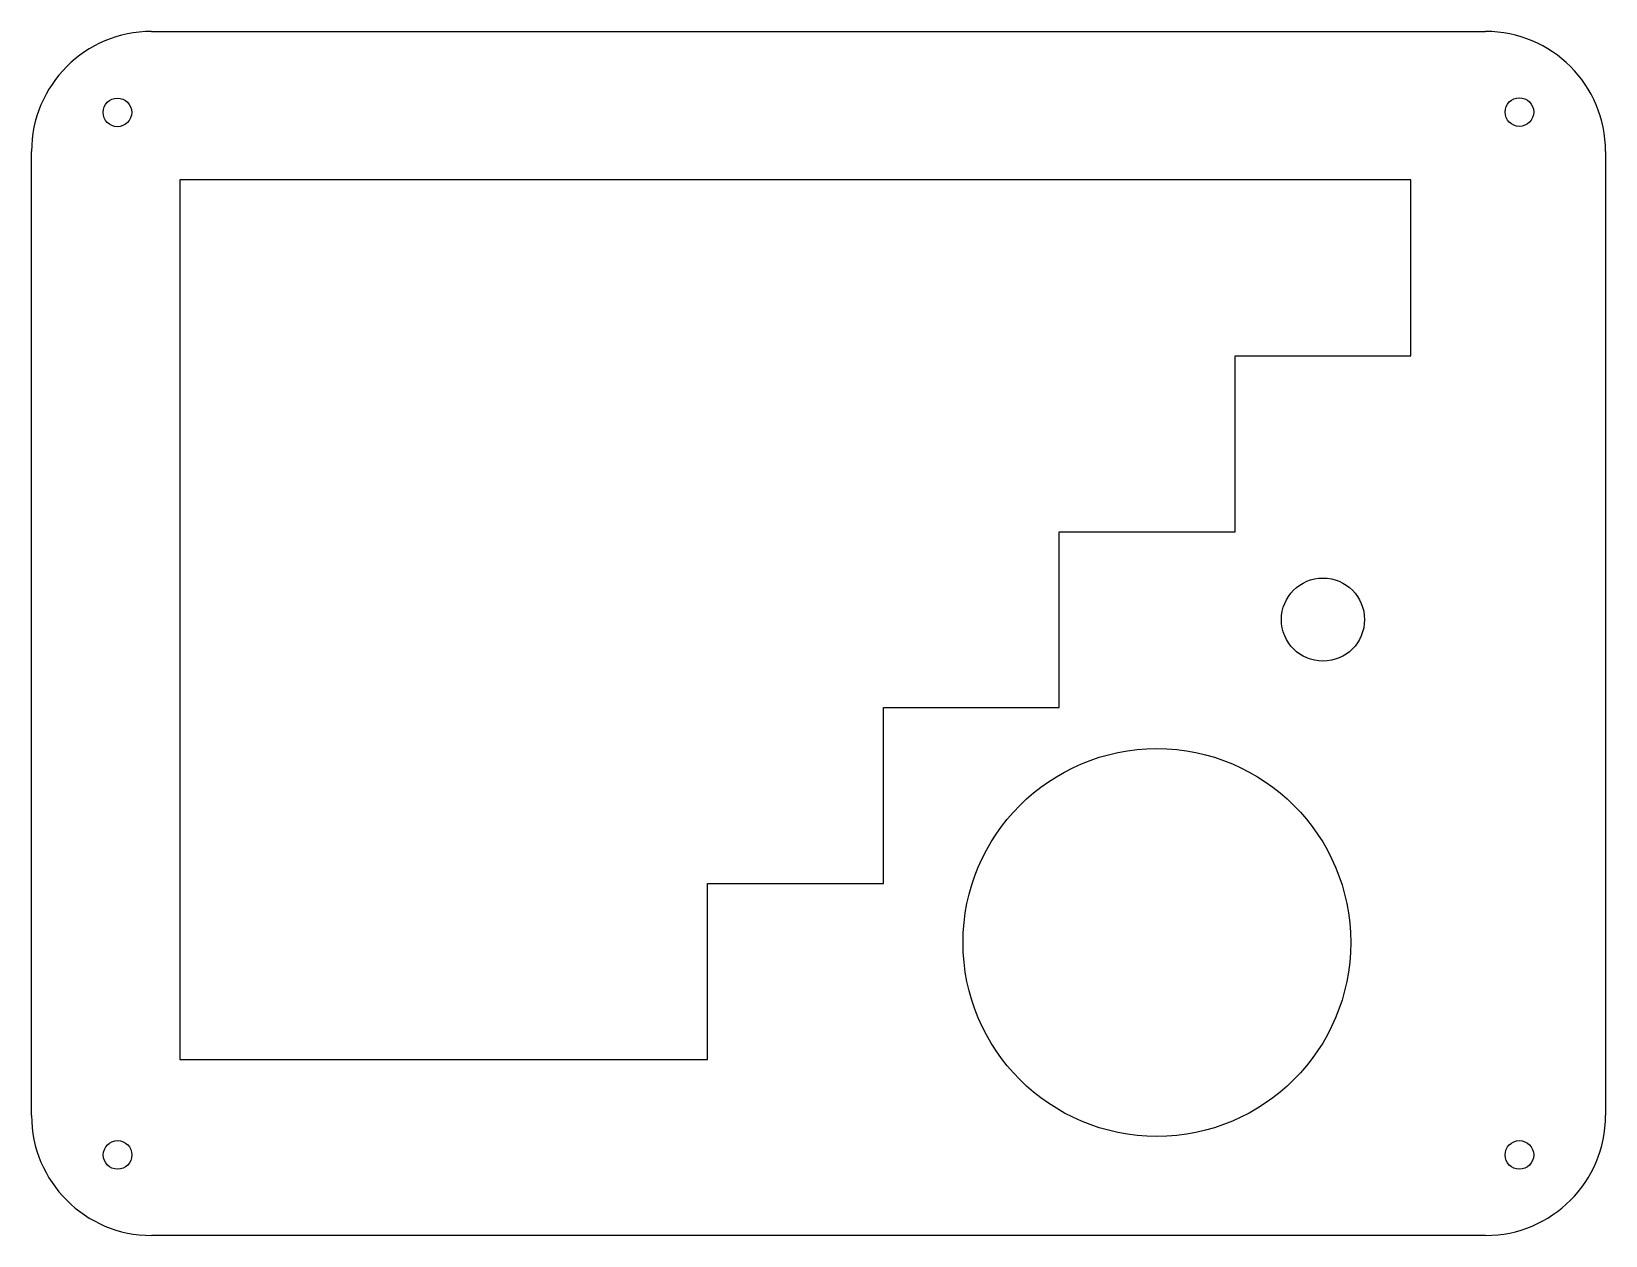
# Model space of a CAD drawing. Header units: inches. Extents: x 2 to 173, y 2 to 133.
import ezdxf

# ---------------------------------------------------------------- set-up
doc = ezdxf.new("R2010")
doc.units = ezdxf.units.IN
doc.header["$MEASUREMENT"] = 0

msp = doc.modelspace()

# ---------------------------------------------------------------- linework, layer by layer
for p, q in [((15.1, 132.67), (159.6, 132.67)), ((2.1, 15.27), (2.1, 119.67)), ((172.6, 119.67), (172.6, 15.27)), ((18.17, 116.59), (18.17, 21.34)), ((151.52, 116.59), (18.17, 116.59)), ((151.52, 97.54), (151.52, 116.59)), ((132.47, 78.49), (132.47, 97.54)), ((132.47, 97.54), (151.52, 97.54)), ((113.42, 59.44), (113.42, 78.49)), ((113.42, 78.49), (132.47, 78.49)), ((94.37, 40.39), (94.37, 59.44)), ((94.37, 59.44), (113.42, 59.44)), ((75.32, 21.34), (75.32, 40.39)), ((75.32, 40.39), (94.37, 40.39)), ((18.17, 21.34), (75.32, 21.34)), ((159.6, 2.27), (15.1, 2.27))]:
    msp.add_line(p, q)
at = {"linetype": 'Continuous'}
for centre, radius in [((11.4, 123.9), 1.55), ((163.27, 123.94), 1.55), ((141.99, 68.97), 4.5), ((124, 34), 21), ((11.42, 10.99), 1.55), ((163.27, 10.99), 1.55)]:
    msp.add_circle(centre, radius, dxfattribs=at)
for centre, start, end in [((15.1, 119.67), 90, 180), ((159.6, 119.67), 0, 90), ((15.1, 15.27), 180, 270), ((159.6, 15.27), 270, 0)]:
    msp.add_arc(centre, 13, start, end)

doc.saveas('drawing.dxf')
